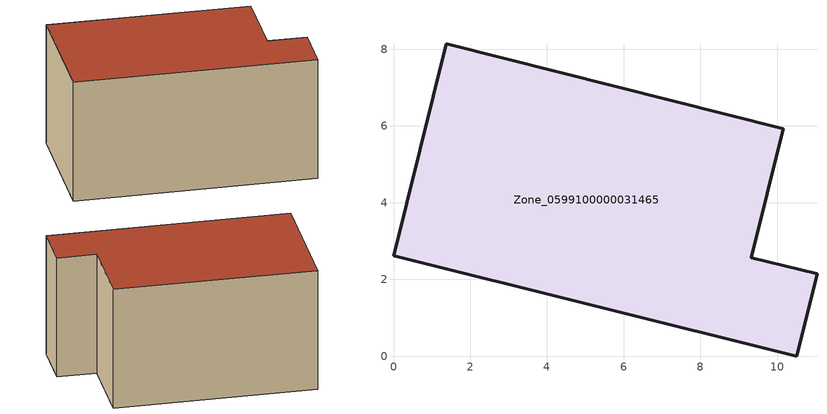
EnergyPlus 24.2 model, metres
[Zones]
Zone_0599100000031465
 floor ground (C_G): 0,2.62 1.37,8.14 10.16,5.93 9.33,2.57 11.04,2.15 10.51,0 z0
 wall outside (C_F): 10.51,0 11.04,2.15 9.33,2.57 10.16,5.93 1.37,8.14 0,2.62 10.51,0 z0:5.75
 roof outside (C_R): 1.37,8.14 0,2.62 10.51,0 11.04,2.15 9.33,2.57 10.16,5.93 z5.75
[BUILDING]
Pand.0599100000031465: North Axis=0; Terrain=City; Loads Convergence Tolerance Value=0.04; Temperature Convergence Tolerance Value=0.4; Solar Distribution=FullExterior; Maximum Number of Warmup Days=25; Minimum Number of Warmup Days=1
[Site:Location]
Rotterdam.The.Hague.AP_ZH_NLD Design_Conditions: Latitude=51.96; Longitude=4.45; Time Zone=1; Elevation=-4.5
[SITE:GROUNDTEMPERATURE:BUILDINGSURFACE]
18, 18, 18, 18, 18, 18, 18, 18, 18, 18, 18, 18
[MATERIAL] Thermal Absorptance=0.9; Solar Absorptance=0.7; Visible Absorptance=0.7
Name | Roughness | Thickness | Conductivity | Density | Specific Heat
G.TI.1975-1991 | MediumSmooth | 0.15 | 0.288461 | 540 | 1210
F.TI.1975-1991 | Rough | 0.3 | 0.230769 | 1920 | 840
R.TI.1975-1991 | MediumRough | 0.2 | 0.153846 | 1500 | 1000
[CONSTRUCTION]
C_G: G.TI.1975-1991
C_F: F.TI.1975-1991
C_R: R.TI.1975-1991
[ZONE]
Zone_0599100000031465: Type=1; Multiplier=1; Ceiling Height=Autocalculate; Volume=Autocalculate; Floor Area=autocalculate; Part of Total Floor Area=Yes
[ZONEINFILTRATION:DESIGNFLOWRATE]
Infil_Zone_0599100000031465: Zone or ZoneList or Space or SpaceList=Zone_0599100000031465; Schedule=AlwaysOn; Design Flow Rate Calculation Method=Flow/Area; Flow Rate per Floor Area=0.003; Constant Term Coefficient=1; Temperature Term Coefficient=0; Velocity Term Coefficient=0; Velocity Squared Term Coefficient=0
[HVACTEMPLATE:ZONE:IDEALLOADSAIRSYSTEM]
Zone_0599100000031465: Maximum Heating Supply Air Temperature=50; Minimum Cooling Supply Air Temperature=13; Maximum Heating Supply Air Humidity Ratio=0.0156; Minimum Cooling Supply Air Humidity Ratio=0.0077; Heating Limit=NoLimit; Cooling Limit=NoLimit; Dehumidification Control Type=ConstantSensibleHeatRatio; Cooling Sensible Heat Ratio=0.7; Dehumidification Setpoint=60; Humidification Control Type=None; Humidification Setpoint=30; Outdoor Air Method=None; Outdoor Air Flow Rate per Person=0.00944; Outdoor Air Flow Rate per Zone Floor Area=0; Outdoor Air Flow Rate per Zone=0; Demand Controlled Ventilation Type=None; Outdoor Air Economizer Type=NoEconomizer; Heat Recovery Type=None; Sensible Heat Recovery Effectiveness=0.7; Latent Heat Recovery Effectiveness=0.65
[ZONECONTROL:THERMOSTAT]
ThermostatControl_Zone_0599100000031465: Zone or ZoneList=Zone_0599100000031465; Control Type Schedule=DualSetpointControlType; Control 1=Thermostat_Zone_0599100000031465; Temperature Difference Between Cutout And Setpoint=0
[THERMOSTATSETPOINT:DUALSETPOINT]
Thermostat_Zone_0599100000031465: Heating Setpoint Temperature Schedule=HeatingSetpoint_Zone_0599100000031465; Cooling Setpoint Temperature Schedule=CoolingSetpoint_Zone_0599100000031465
[SCHEDULE:COMPACT]
HeatingSetpoint_Zone_0599100000031465: Through: 12/31, For: AllDays, Until: 24:00, 21
CoolingSetpoint_Zone_0599100000031465: Through: 12/31, For: AllDays, Until: 24:00, 24
DualSetpointControlType: Through: 12/31, For: AllDays, Until: 24:00, 4
AlwaysOn: Through: 12/31, For: AllDays, Until: 24:00, 1
